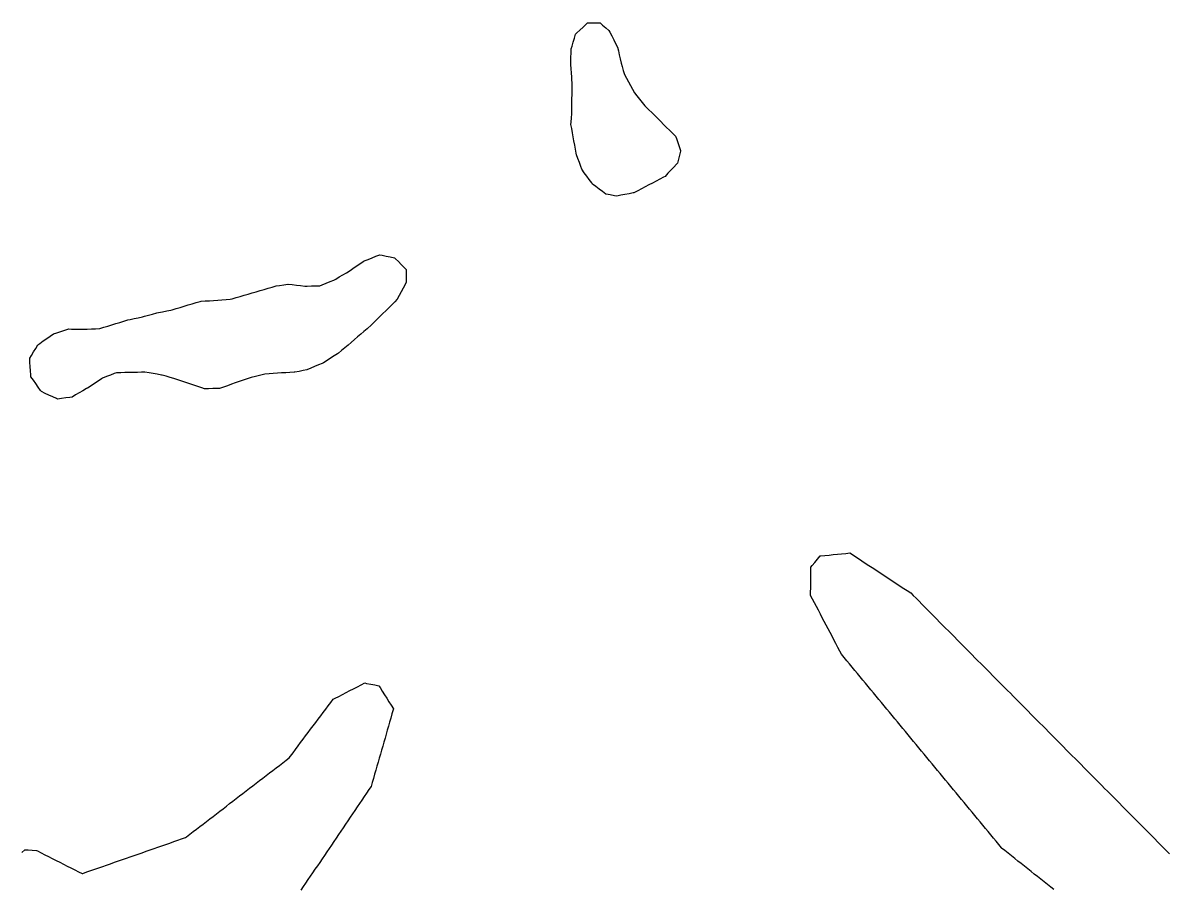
# Model space of a CAD drawing. Header units: millimetres. Extents: x 0 to 2762, y 6 to 2482.
# Drawn here: x 1695.9 to 1969.4, y 321.7 to 528.3 of the extents above; entities that cross this region are included whole.
import ezdxf

# ---------------------------------------------------------------- set-up
doc = ezdxf.new("R2010")
doc.units = ezdxf.units.MM
for name, color, linetype in [('ALL_HOLES', 1, 'Continuous'), ('ALL_ISLANDS', 7, 'Continuous'), ('OUTLINE_ISLAND_01', 7, 'Continuous'), ('OUTLINE_ISLAND_01_HOLE_07', 1, 'Continuous'), ('OUTLINE_ISLAND_01_HOLE_10', 1, 'Continuous')]:
    doc.layers.add(name, color=color, linetype=linetype)

msp = doc.modelspace()

# ---------------------------------------------------------------- linework, layer by layer
at = {"layer": 'ALL_HOLES'}
for points in [[(1830.8559, 528.2607), (1831.8559, 528.2607), (1832.8559, 528.2607), (1833.8559, 528.2607), (1834.4693, 527.7339), (1835.228, 527.0824), (1835.9867, 526.4309), (1836.1964, 526.0251), (1836.6553, 525.1366), (1837.1143, 524.2482), (1837.5733, 523.3597), (1838.0322, 522.4713), (1838.2289, 521.5938), (1838.4477, 520.618), (1838.6664, 519.6422), (1838.8852, 518.6664), (1839.1164, 517.8501), (1839.3889, 516.8879), (1839.6614, 515.9258), (1839.6752, 515.9007), (1840.1563, 515.024), (1840.6373, 514.1473), (1841.1183, 513.2706), (1841.5994, 512.3939), (1842.0804, 511.5172), (1842.6697, 510.7858), (1843.297, 510.0071), (1843.9244, 509.2284), (1844.5518, 508.4497), (1844.794, 508.2096), (1845.5043, 507.5057), (1846.2146, 506.8018), (1846.9248, 506.0978), (1847.6351, 505.3939), (1848.3454, 504.69), (1849.0556, 503.986), (1849.7659, 503.2821), (1850.4762, 502.5782), (1851.1865, 501.8743), (1851.8967, 501.1703), (1852.0933, 500.6139), (1852.4264, 499.671), (1852.7595, 498.7281), (1853.0926, 497.7852), (1853.0492, 497.6034), (1852.817, 496.6307), (1852.5848, 495.6581), (1852.3526, 494.6854), (1852.153, 494.4745), (1851.4656, 493.7483), (1850.7781, 493.022), (1850.0907, 492.2958), (1849.4033, 491.5695), (1849.0423, 491.379), (1848.158, 490.9122), (1847.2736, 490.4454), (1846.3893, 489.9786), (1845.5049, 489.5118), (1844.6205, 489.045), (1843.7362, 488.5782), (1842.8518, 488.1114), (1841.9674, 487.6446), (1841.76, 487.6049), (1840.7778, 487.4171), (1839.7956, 487.2293), (1838.8134, 487.0415), (1837.8312, 486.8537), (1837.2716, 486.9495), (1836.286, 487.1184), (1835.3003, 487.2872), (1835.2449, 487.329), (1834.4464, 487.9311), (1833.648, 488.5331), (1832.8495, 489.1352), (1832.0511, 489.7372), (1831.8496, 490.0167), (1831.2647, 490.8278), (1830.6798, 491.6389), (1830.0949, 492.45), (1829.51, 493.2611), (1829.2621, 493.9332), (1828.9161, 494.8714), (1828.5701, 495.8096), (1828.2241, 496.7478), (1828.1606, 497.0955), (1827.9809, 498.0792), (1827.8011, 499.0629), (1827.6214, 500.0467), (1827.4417, 501.0304), (1827.262, 502.0141), (1827.0823, 502.9978), (1826.9026, 503.9815), (1826.9394, 504.5456), (1827.0045, 505.5435), (1827.0695, 506.5414), (1827.1346, 507.5393), (1827.1367, 508.1411), (1827.1402, 509.1411), (1827.1436, 510.1411), (1827.1471, 511.1411), (1827.1506, 512.1411), (1827.1541, 513.1411), (1827.1575, 514.1411), (1827.1462, 514.2906), (1827.0703, 515.2877), (1826.9944, 516.2848), (1826.9186, 517.2819), (1826.8427, 518.2791), (1826.8704, 519.0384), (1826.9069, 520.0377), (1826.9434, 521.0371), (1826.9799, 522.0364), (1827.1645, 522.6642), (1827.4467, 523.6235), (1827.7289, 524.5829), (1828.011, 525.5423), (1828.331, 525.848), (1829.054, 526.5389), (1829.777, 527.2297), (1830.5, 527.9206)], [(1787.52, 469.3038), (1787.52, 468.3038), (1787.52, 467.3038), (1787.52, 466.3038), (1787.2257, 465.7347), (1786.7664, 464.8465), (1786.307, 463.9582), (1785.8477, 463.07), (1785.3883, 462.1817), (1784.7563, 461.5597), (1784.0437, 460.8582), (1783.331, 460.1567), (1782.6183, 459.4552), (1781.9056, 458.7537), (1781.193, 458.0522), (1780.4803, 457.3507), (1779.7676, 456.6492), (1779.0549, 455.9477), (1778.3423, 455.2462), (1778.1835, 455.1121), (1777.4195, 454.4669), (1776.6555, 453.8217), (1775.8915, 453.1764), (1775.1275, 452.5312), (1774.3635, 451.886), (1773.5995, 451.2408), (1772.8355, 450.5956), (1772.0715, 449.9503), (1771.3075, 449.3051), (1771.1105, 449.1768), (1770.2724, 448.6312), (1769.4344, 448.0856), (1768.5964, 447.54), (1767.7583, 446.9943), (1767.4551, 446.8676), (1766.5325, 446.4818), (1765.6099, 446.0961), (1764.6873, 445.7103), (1763.7647, 445.3246), (1762.886, 445.1519), (1761.9047, 444.959), (1760.9235, 444.7662), (1760.7212, 444.7535), (1759.7232, 444.6912), (1758.7251, 444.6288), (1757.727, 444.5664), (1756.729, 444.5041), (1755.7309, 444.4417), (1754.7329, 444.3794), (1753.7348, 444.317), (1753.3951, 444.2317), (1752.4252, 443.9882), (1751.4553, 443.7447), (1750.4854, 443.5012), (1750.4429, 443.4866), (1749.4976, 443.1606), (1748.5522, 442.8346), (1747.6068, 442.5086), (1746.6614, 442.1826), (1745.7161, 441.8566), (1744.7707, 441.5306), (1743.8253, 441.2046), (1742.8799, 440.8786), (1742.2775, 440.8586), (1741.2781, 440.8255), (1740.2786, 440.7923), (1739.2792, 440.7592), (1738.6188, 440.9844), (1737.6723, 441.3073), (1736.7259, 441.6301), (1735.7794, 441.953), (1734.833, 442.2758), (1733.8865, 442.5987), (1732.9401, 442.9215), (1731.9936, 443.2444), (1731.1047, 443.4993), (1730.1434, 443.775), (1729.1822, 444.0507), (1729.0036, 444.0809), (1728.0176, 444.2477), (1727.0316, 444.4144), (1726.0456, 444.5812), (1725.0596, 444.7479), (1724.2544, 444.7329), (1723.2545, 444.7142), (1722.2547, 444.6955), (1721.2549, 444.6768), (1720.2551, 444.6581), (1719.2552, 444.6394), (1718.2554, 444.6207), (1717.7346, 444.4213), (1716.8008, 444.0637), (1715.8669, 443.7061), (1714.933, 443.3485), (1714.6772, 443.179), (1713.8437, 442.6264), (1713.0102, 442.0739), (1712.1767, 441.5214), (1711.3432, 440.9689), (1711.0857, 440.8183), (1710.2223, 440.3138), (1709.3589, 439.8092), (1708.4956, 439.3046), (1707.6322, 438.8), (1707.1016, 438.7291), (1706.1104, 438.5965), (1705.1193, 438.4639), (1704.1281, 438.3313), (1703.9171, 438.4299), (1703.0111, 438.8532), (1702.1051, 439.2765), (1701.1991, 439.6998), (1700.2932, 440.1232), (1700.112, 440.3806), (1699.5365, 441.1984), (1698.9611, 442.0163), (1698.3856, 442.8341), (1697.8101, 443.6519), (1697.7797, 444.0926), (1697.7109, 445.0902), (1697.642, 446.0878), (1697.5732, 447.0855), (1697.5044, 448.0831), (1697.9054, 448.7461), (1698.423, 449.6017), (1698.9406, 450.4573), (1699.4582, 451.313), (1699.9401, 451.6465), (1700.7624, 452.2156), (1701.5847, 452.7846), (1702.407, 453.3537), (1703.2293, 453.9228), (1704.0218, 454.1746), (1704.9748, 454.4775), (1705.9279, 454.7803), (1706.8809, 455.0832), (1707.5135, 455.0739), (1708.5134, 455.0593), (1709.5133, 455.0447), (1710.5132, 455.0301), (1711.2673, 455.0629), (1712.2663, 455.1064), (1713.2654, 455.15), (1714.2644, 455.1935), (1715.1995, 455.4822), (1716.155, 455.7772), (1717.1105, 456.0722), (1718.066, 456.3672), (1719.0215, 456.6621), (1719.977, 456.9571), (1720.9325, 457.2521), (1721.4943, 457.366), (1722.4744, 457.5647), (1723.4544, 457.7634), (1724.4345, 457.9621), (1724.9723, 458.1108), (1725.9361, 458.3775), (1726.8999, 458.6441), (1727.8637, 458.9107), (1728.3035, 458.9994), (1729.2837, 459.1972), (1730.264, 459.395), (1731.2442, 459.5927), (1731.5393, 459.6813), (1732.4972, 459.9687), (1733.455, 460.2561), (1734.4128, 460.5435), (1735.3706, 460.8309), (1736.3284, 461.1184), (1737.2862, 461.4058), (1738.244, 461.6932), (1738.4781, 461.7099), (1739.4755, 461.7811), (1740.473, 461.8523), (1741.4704, 461.9235), (1742.4679, 461.9947), (1743.4654, 462.0659), (1744.4628, 462.1371), (1745.4603, 462.2083), (1745.8705, 462.3272), (1746.8309, 462.6055), (1747.7914, 462.8839), (1748.7519, 463.1622), (1749.7124, 463.4405), (1750.6729, 463.7189), (1751.6334, 463.9972), (1752.5938, 464.2755), (1753.5543, 464.5539), (1754.5148, 464.8322), (1755.4753, 465.1106), (1756.4358, 465.3889), (1757.2414, 465.5097), (1758.2304, 465.6579), (1759.2193, 465.8062), (1759.2868, 465.7981), (1760.2796, 465.679), (1761.2725, 465.5599), (1762.2654, 465.4408), (1763.2583, 465.3217), (1763.845, 465.3394), (1764.8445, 465.3696), (1765.8441, 465.3997), (1766.8436, 465.4299), (1767.4466, 465.6665), (1768.3775, 466.0318), (1769.3084, 466.3971), (1770.2393, 466.7623), (1770.6526, 467.0069), (1771.5132, 467.5161), (1772.3738, 468.0254), (1773.2344, 468.5346), (1774.0951, 469.0438), (1774.7635, 469.5178), (1775.5792, 470.0963), (1776.3949, 470.6747), (1777.2106, 471.2532), (1777.4942, 471.3649), (1778.4246, 471.7315), (1779.3549, 472.0982), (1780.2853, 472.4648), (1781.2157, 472.8314), (1781.7474, 472.723), (1782.7273, 472.5232), (1783.7071, 472.3234), (1784.687, 472.1237), (1784.926, 471.8857), (1785.6348, 471.1802), (1786.3435, 470.4748), (1787.0523, 469.7693)]]:
    msp.add_lwpolyline(points, close=True, dxfattribs=at)
at = {"layer": 'ALL_ISLANDS'}
for points in [[(1942.3662, 321.0484), (1941.5831, 321.6703), (1940.7999, 322.2921), (1940.0168, 322.914), (1939.2337, 323.5359), (1938.4506, 324.1578), (1937.6675, 324.7797), (1936.8844, 325.4016), (1936.1013, 326.0235), (1935.3182, 326.6454), (1934.5351, 327.2672), (1933.752, 327.8891), (1932.9689, 328.511), (1932.1858, 329.1329), (1931.4027, 329.7548), (1930.6196, 330.3767), (1929.8364, 330.9986), (1929.7845, 331.0615), (1929.1477, 331.8325), (1928.5109, 332.6036), (1927.8741, 333.3746), (1927.2373, 334.1456), (1926.6005, 334.9167), (1925.9637, 335.6877), (1925.3269, 336.4587), (1924.6901, 337.2297), (1924.0533, 338.0008), (1923.4165, 338.7718), (1922.7797, 339.5428), (1922.1429, 340.3139), (1921.5061, 341.0849), (1920.8693, 341.8559), (1920.2325, 342.627), (1919.5957, 343.398), (1918.9589, 344.169), (1918.3221, 344.94), (1917.6853, 345.7111), (1917.0485, 346.4821), (1916.4117, 347.2531), (1915.7749, 348.0242), (1915.1381, 348.7952), (1914.5013, 349.5662), (1913.8645, 350.3373), (1913.2277, 351.1083), (1912.5909, 351.8793), (1911.9541, 352.6503), (1911.3173, 353.4214), (1910.6805, 354.1924), (1910.0437, 354.9634), (1909.4069, 355.7345), (1908.7701, 356.5055), (1908.1333, 357.2765), (1907.4965, 358.0475), (1906.8597, 358.8186), (1906.2229, 359.5896), (1905.5861, 360.3606), (1904.9493, 361.1317), (1904.3125, 361.9027), (1903.6757, 362.6737), (1903.0389, 363.4448), (1902.4021, 364.2158), (1901.7653, 364.9868), (1901.1285, 365.7578), (1900.4917, 366.5289), (1899.8549, 367.2999), (1899.2181, 368.0709), (1898.5813, 368.842), (1897.9445, 369.613), (1897.3077, 370.384), (1896.6709, 371.1551), (1896.0341, 371.9261), (1895.3973, 372.6971), (1894.7605, 373.4681), (1894.1237, 374.2392), (1893.4869, 375.0102), (1892.8501, 375.7812), (1892.2133, 376.5523), (1891.5765, 377.3233), (1891.1724, 378.0915), (1890.7069, 378.9766), (1890.2414, 379.8616), (1889.7759, 380.7467), (1889.3104, 381.6317), (1888.8448, 382.5167), (1888.3793, 383.4018), (1887.9138, 384.2868), (1887.4483, 385.1719), (1886.9828, 386.0569), (1886.5173, 386.9419), (1886.0517, 387.827), (1885.5862, 388.712), (1885.1207, 389.597), (1884.6552, 390.4821), (1884.1897, 391.3671), (1884.1985, 392.1781), (1884.2093, 393.178), (1884.2201, 394.178), (1884.231, 395.1779), (1884.2418, 396.1779), (1884.2526, 397.1778), (1884.2634, 398.1777), (1884.5311, 398.5023), (1885.1673, 399.2738), (1885.8035, 400.0454), (1886.4397, 400.8169), (1886.6252, 400.836), (1887.62, 400.9382), (1888.6148, 401.0405), (1889.6095, 401.1427), (1890.6043, 401.245), (1891.599, 401.3472), (1892.5938, 401.4495), (1893.5885, 401.5517), (1893.9273, 401.3287), (1894.7624, 400.7786), (1895.5976, 400.2286), (1896.4328, 399.6786), (1897.2679, 399.1286), (1898.1031, 398.5786), (1898.9382, 398.0286), (1899.7734, 397.4786), (1900.6085, 396.9286), (1901.4437, 396.3786), (1902.2789, 395.8286), (1903.114, 395.2785), (1903.9492, 394.7285), (1904.7843, 394.1785), (1905.6195, 393.6285), (1906.4547, 393.0785), (1907.2898, 392.5285), (1908.125, 391.9785), (1908.6908, 391.4082), (1909.3951, 390.6983), (1910.0994, 389.9884), (1910.8037, 389.2785), (1911.508, 388.5686), (1912.2124, 387.8587), (1912.9167, 387.1488), (1913.621, 386.439), (1914.3253, 385.7291), (1915.0296, 385.0192), (1915.7339, 384.3093), (1916.4382, 383.5994), (1917.1425, 382.8895), (1917.8469, 382.1796), (1918.5512, 381.4697), (1919.2555, 380.7598), (1919.9598, 380.05), (1920.6641, 379.3401), (1921.3684, 378.6302), (1922.0727, 377.9203), (1922.7771, 377.2104), (1923.4814, 376.5005), (1924.1857, 375.7906), (1924.89, 375.0807), (1925.5943, 374.3708), (1926.2986, 373.6609), (1927.0029, 372.9511), (1927.7072, 372.2412), (1928.4116, 371.5313), (1929.1159, 370.8214), (1929.8202, 370.1115), (1930.5245, 369.4016), (1931.2288, 368.6917), (1931.9331, 367.9818), (1932.6374, 367.2719), (1933.3417, 366.562), (1934.0461, 365.8522), (1934.7504, 365.1423), (1935.4547, 364.4324), (1936.159, 363.7225), (1936.8633, 363.0126), (1937.5676, 362.3027), (1938.2719, 361.5928), (1938.9762, 360.8829), (1939.6806, 360.173), (1940.3849, 359.4632), (1941.0892, 358.7533), (1941.7935, 358.0434), (1942.4978, 357.3335), (1943.2021, 356.6236), (1943.9064, 355.9137), (1944.6108, 355.2038), (1945.3151, 354.4939), (1946.0194, 353.784), (1946.7237, 353.0741), (1947.428, 352.3643), (1948.1323, 351.6544), (1948.8366, 350.9445), (1949.5409, 350.2346), (1950.2453, 349.5247), (1950.9496, 348.8148), (1951.6539, 348.1049), (1952.3582, 347.395), (1953.0625, 346.6851), (1953.7668, 345.9752), (1954.4711, 345.2654), (1955.1754, 344.5555), (1955.8798, 343.8456), (1956.5841, 343.1357), (1957.2884, 342.4258), (1957.9927, 341.7159), (1958.697, 341.006), (1959.4013, 340.2961), (1960.1056, 339.5862), (1960.8099, 338.8764), (1961.5143, 338.1665), (1962.2186, 337.4566), (1962.9229, 336.7467), (1963.6272, 336.0368), (1964.3315, 335.3269), (1965.0358, 334.617), (1965.7401, 333.9071), (1966.4444, 333.1972), (1967.1488, 332.4873), (1967.8531, 331.7775), (1968.5574, 331.0676), (1969.2617, 330.3577), (1969.966, 329.6478)], [(1695.5924, 329.9039), (1696.3249, 330.5847), (1697.1106, 330.5421), (1698.1091, 330.4879), (1699.1077, 330.4336), (1699.345, 330.3131), (1700.2365, 329.8602), (1701.1281, 329.4073), (1702.0196, 328.9543), (1702.9112, 328.5014), (1703.8027, 328.0485), (1704.6943, 327.5956), (1705.5858, 327.1427), (1706.4774, 326.6898), (1707.3689, 326.2368), (1708.2605, 325.7839), (1709.1521, 325.331), (1710.0436, 324.8781), (1710.2308, 324.9435), (1711.1749, 325.2733), (1712.1189, 325.6031), (1713.063, 325.9329), (1714.007, 326.2627), (1714.9511, 326.5924), (1715.8951, 326.9222), (1716.8392, 327.252), (1717.7833, 327.5818), (1718.7273, 327.9116), (1719.6714, 328.2414), (1720.6154, 328.5712), (1721.5595, 328.901), (1722.5035, 329.2307), (1723.4476, 329.5605), (1724.3916, 329.8903), (1725.3357, 330.2201), (1726.2797, 330.5499), (1727.2238, 330.8797), (1728.1679, 331.2095), (1729.1119, 331.5393), (1730.056, 331.8691), (1731, 332.1988), (1731.9441, 332.5286), (1732.8881, 332.8584), (1733.8322, 333.1882), (1734.7762, 333.518), (1735.0034, 333.6928), (1735.7961, 334.3025), (1736.5887, 334.9123), (1737.3813, 335.522), (1738.1739, 336.1317), (1738.9665, 336.7415), (1739.7591, 337.3512), (1740.5517, 337.961), (1741.3443, 338.5707), (1742.1369, 339.1804), (1742.9295, 339.7902), (1743.7221, 340.3999), (1744.5147, 341.0096), (1745.3073, 341.6194), (1746.0999, 342.2291), (1746.8925, 342.8389), (1747.6851, 343.4486), (1748.4777, 344.0583), (1749.2703, 344.6681), (1750.0629, 345.2778), (1750.8555, 345.8876), (1751.6481, 346.4973), (1752.4407, 347.107), (1753.2333, 347.7168), (1754.0259, 348.3265), (1754.8185, 348.9363), (1755.6111, 349.546), (1756.4037, 350.1557), (1757.1963, 350.7655), (1757.9889, 351.3752), (1758.7815, 351.9849), (1759.5741, 352.5947), (1759.8721, 352.9919), (1760.4721, 353.7919), (1761.0721, 354.5919), (1761.6722, 355.3919), (1762.2722, 356.1918), (1762.8722, 356.9918), (1763.4722, 357.7918), (1764.0723, 358.5918), (1764.6723, 359.3918), (1765.2723, 360.1917), (1765.8723, 360.9917), (1766.4724, 361.7917), (1767.0724, 362.5917), (1767.6724, 363.3917), (1768.2725, 364.1916), (1768.8725, 364.9916), (1769.4725, 365.7916), (1770.0725, 366.5916), (1770.496, 366.8083), (1771.3862, 367.2638), (1772.2765, 367.7193), (1773.1667, 368.1749), (1774.0569, 368.6304), (1774.9471, 369.0859), (1775.8373, 369.5415), (1776.7276, 369.997), (1777.6178, 370.4525), (1778.0525, 370.3675), (1779.0339, 370.1756), (1780.0153, 369.9836), (1780.9967, 369.7917), (1781.2693, 369.3552), (1781.7992, 368.5071), (1782.329, 367.659), (1782.8588, 366.8109), (1783.3886, 365.9628), (1783.9185, 365.1147), (1784.4483, 364.2666), (1784.3725, 364.0023), (1784.0971, 363.041), (1783.8216, 362.0797), (1783.5461, 361.1184), (1783.2706, 360.1571), (1782.9951, 359.1958), (1782.7196, 358.2345), (1782.4442, 357.2732), (1782.1687, 356.3119), (1781.8932, 355.3506), (1781.6177, 354.3893), (1781.3422, 353.428), (1781.0667, 352.4667), (1780.7912, 351.5054), (1780.5158, 350.5441), (1780.2403, 349.5828), (1779.9648, 348.6215), (1779.6893, 347.6601), (1779.4138, 346.6988), (1779.1383, 345.7375), (1778.6114, 344.9601), (1778.0504, 344.1324), (1777.4894, 343.3046), (1776.9283, 342.4768), (1776.3673, 341.649), (1775.8062, 340.8212), (1775.2452, 339.9934), (1774.6841, 339.1656), (1774.1231, 338.3378), (1773.5621, 337.5101), (1773.001, 336.6823), (1772.44, 335.8545), (1771.8789, 335.0267), (1771.3179, 334.1989), (1770.7569, 333.3711), (1770.1958, 332.5433), (1769.6348, 331.7155), (1769.0737, 330.8878), (1768.5127, 330.06), (1767.9516, 329.2322), (1767.3906, 328.4044), (1766.8296, 327.5766), (1766.2685, 326.7488), (1765.7075, 325.921), (1765.1464, 325.0932), (1764.5854, 324.2655), (1764.0244, 323.4377), (1763.4633, 322.6099), (1762.9023, 321.7821), (1762.3412, 320.9543)]]:
    msp.add_lwpolyline(points, dxfattribs=at)
at = {"layer": 'OUTLINE_ISLAND_01'}
for points in [[(1942.3662, 321.0484), (1941.5831, 321.6703), (1940.7999, 322.2921), (1940.0168, 322.914), (1939.2337, 323.5359), (1938.4506, 324.1578), (1937.6675, 324.7797), (1936.8844, 325.4016), (1936.1013, 326.0235), (1935.3182, 326.6454), (1934.5351, 327.2672), (1933.752, 327.8891), (1932.9689, 328.511), (1932.1858, 329.1329), (1931.4027, 329.7548), (1930.6196, 330.3767), (1929.8364, 330.9986), (1929.7845, 331.0615), (1929.1477, 331.8325), (1928.5109, 332.6036), (1927.8741, 333.3746), (1927.2373, 334.1456), (1926.6005, 334.9167), (1925.9637, 335.6877), (1925.3269, 336.4587), (1924.6901, 337.2297), (1924.0533, 338.0008), (1923.4165, 338.7718), (1922.7797, 339.5428), (1922.1429, 340.3139), (1921.5061, 341.0849), (1920.8693, 341.8559), (1920.2325, 342.627), (1919.5957, 343.398), (1918.9589, 344.169), (1918.3221, 344.94), (1917.6853, 345.7111), (1917.0485, 346.4821), (1916.4117, 347.2531), (1915.7749, 348.0242), (1915.1381, 348.7952), (1914.5013, 349.5662), (1913.8645, 350.3373), (1913.2277, 351.1083), (1912.5909, 351.8793), (1911.9541, 352.6503), (1911.3173, 353.4214), (1910.6805, 354.1924), (1910.0437, 354.9634), (1909.4069, 355.7345), (1908.7701, 356.5055), (1908.1333, 357.2765), (1907.4965, 358.0475), (1906.8597, 358.8186), (1906.2229, 359.5896), (1905.5861, 360.3606), (1904.9493, 361.1317), (1904.3125, 361.9027), (1903.6757, 362.6737), (1903.0389, 363.4448), (1902.4021, 364.2158), (1901.7653, 364.9868), (1901.1285, 365.7578), (1900.4917, 366.5289), (1899.8549, 367.2999), (1899.2181, 368.0709), (1898.5813, 368.842), (1897.9445, 369.613), (1897.3077, 370.384), (1896.6709, 371.1551), (1896.0341, 371.9261), (1895.3973, 372.6971), (1894.7605, 373.4681), (1894.1237, 374.2392), (1893.4869, 375.0102), (1892.8501, 375.7812), (1892.2133, 376.5523), (1891.5765, 377.3233), (1891.1724, 378.0915), (1890.7069, 378.9766), (1890.2414, 379.8616), (1889.7759, 380.7467), (1889.3104, 381.6317), (1888.8448, 382.5167), (1888.3793, 383.4018), (1887.9138, 384.2868), (1887.4483, 385.1719), (1886.9828, 386.0569), (1886.5173, 386.9419), (1886.0517, 387.827), (1885.5862, 388.712), (1885.1207, 389.597), (1884.6552, 390.4821), (1884.1897, 391.3671), (1884.1985, 392.1781), (1884.2093, 393.178), (1884.2201, 394.178), (1884.231, 395.1779), (1884.2418, 396.1779), (1884.2526, 397.1778), (1884.2634, 398.1777), (1884.5311, 398.5023), (1885.1673, 399.2738), (1885.8035, 400.0454), (1886.4397, 400.8169), (1886.6252, 400.836), (1887.62, 400.9382), (1888.6148, 401.0405), (1889.6095, 401.1427), (1890.6043, 401.245), (1891.599, 401.3472), (1892.5938, 401.4495), (1893.5885, 401.5517), (1893.9273, 401.3287), (1894.7624, 400.7786), (1895.5976, 400.2286), (1896.4328, 399.6786), (1897.2679, 399.1286), (1898.1031, 398.5786), (1898.9382, 398.0286), (1899.7734, 397.4786), (1900.6085, 396.9286), (1901.4437, 396.3786), (1902.2789, 395.8286), (1903.114, 395.2785), (1903.9492, 394.7285), (1904.7843, 394.1785), (1905.6195, 393.6285), (1906.4547, 393.0785), (1907.2898, 392.5285), (1908.125, 391.9785), (1908.6908, 391.4082), (1909.3951, 390.6983), (1910.0994, 389.9884), (1910.8037, 389.2785), (1911.508, 388.5686), (1912.2124, 387.8587), (1912.9167, 387.1488), (1913.621, 386.439), (1914.3253, 385.7291), (1915.0296, 385.0192), (1915.7339, 384.3093), (1916.4382, 383.5994), (1917.1425, 382.8895), (1917.8469, 382.1796), (1918.5512, 381.4697), (1919.2555, 380.7598), (1919.9598, 380.05), (1920.6641, 379.3401), (1921.3684, 378.6302), (1922.0727, 377.9203), (1922.7771, 377.2104), (1923.4814, 376.5005), (1924.1857, 375.7906), (1924.89, 375.0807), (1925.5943, 374.3708), (1926.2986, 373.6609), (1927.0029, 372.9511), (1927.7072, 372.2412), (1928.4116, 371.5313), (1929.1159, 370.8214), (1929.8202, 370.1115), (1930.5245, 369.4016), (1931.2288, 368.6917), (1931.9331, 367.9818), (1932.6374, 367.2719), (1933.3417, 366.562), (1934.0461, 365.8522), (1934.7504, 365.1423), (1935.4547, 364.4324), (1936.159, 363.7225), (1936.8633, 363.0126), (1937.5676, 362.3027), (1938.2719, 361.5928), (1938.9762, 360.8829), (1939.6806, 360.173), (1940.3849, 359.4632), (1941.0892, 358.7533), (1941.7935, 358.0434), (1942.4978, 357.3335), (1943.2021, 356.6236), (1943.9064, 355.9137), (1944.6108, 355.2038), (1945.3151, 354.4939), (1946.0194, 353.784), (1946.7237, 353.0741), (1947.428, 352.3643), (1948.1323, 351.6544), (1948.8366, 350.9445), (1949.5409, 350.2346), (1950.2453, 349.5247), (1950.9496, 348.8148), (1951.6539, 348.1049), (1952.3582, 347.395), (1953.0625, 346.6851), (1953.7668, 345.9752), (1954.4711, 345.2654), (1955.1754, 344.5555), (1955.8798, 343.8456), (1956.5841, 343.1357), (1957.2884, 342.4258), (1957.9927, 341.7159), (1958.697, 341.006), (1959.4013, 340.2961), (1960.1056, 339.5862), (1960.8099, 338.8764), (1961.5143, 338.1665), (1962.2186, 337.4566), (1962.9229, 336.7467), (1963.6272, 336.0368), (1964.3315, 335.3269), (1965.0358, 334.617), (1965.7401, 333.9071), (1966.4444, 333.1972), (1967.1488, 332.4873), (1967.8531, 331.7775), (1968.5574, 331.0676), (1969.2617, 330.3577), (1969.966, 329.6478)], [(1695.5924, 329.9039), (1696.3249, 330.5847), (1697.1106, 330.5421), (1698.1091, 330.4879), (1699.1077, 330.4336), (1699.345, 330.3131), (1700.2365, 329.8602), (1701.1281, 329.4073), (1702.0196, 328.9543), (1702.9112, 328.5014), (1703.8027, 328.0485), (1704.6943, 327.5956), (1705.5858, 327.1427), (1706.4774, 326.6898), (1707.3689, 326.2368), (1708.2605, 325.7839), (1709.1521, 325.331), (1710.0436, 324.8781), (1710.2308, 324.9435), (1711.1749, 325.2733), (1712.1189, 325.6031), (1713.063, 325.9329), (1714.007, 326.2627), (1714.9511, 326.5924), (1715.8951, 326.9222), (1716.8392, 327.252), (1717.7833, 327.5818), (1718.7273, 327.9116), (1719.6714, 328.2414), (1720.6154, 328.5712), (1721.5595, 328.901), (1722.5035, 329.2307), (1723.4476, 329.5605), (1724.3916, 329.8903), (1725.3357, 330.2201), (1726.2797, 330.5499), (1727.2238, 330.8797), (1728.1679, 331.2095), (1729.1119, 331.5393), (1730.056, 331.8691), (1731, 332.1988), (1731.9441, 332.5286), (1732.8881, 332.8584), (1733.8322, 333.1882), (1734.7762, 333.518), (1735.0034, 333.6928), (1735.7961, 334.3025), (1736.5887, 334.9123), (1737.3813, 335.522), (1738.1739, 336.1317), (1738.9665, 336.7415), (1739.7591, 337.3512), (1740.5517, 337.961), (1741.3443, 338.5707), (1742.1369, 339.1804), (1742.9295, 339.7902), (1743.7221, 340.3999), (1744.5147, 341.0096), (1745.3073, 341.6194), (1746.0999, 342.2291), (1746.8925, 342.8389), (1747.6851, 343.4486), (1748.4777, 344.0583), (1749.2703, 344.6681), (1750.0629, 345.2778), (1750.8555, 345.8876), (1751.6481, 346.4973), (1752.4407, 347.107), (1753.2333, 347.7168), (1754.0259, 348.3265), (1754.8185, 348.9363), (1755.6111, 349.546), (1756.4037, 350.1557), (1757.1963, 350.7655), (1757.9889, 351.3752), (1758.7815, 351.9849), (1759.5741, 352.5947), (1759.8721, 352.9919), (1760.4721, 353.7919), (1761.0721, 354.5919), (1761.6722, 355.3919), (1762.2722, 356.1918), (1762.8722, 356.9918), (1763.4722, 357.7918), (1764.0723, 358.5918), (1764.6723, 359.3918), (1765.2723, 360.1917), (1765.8723, 360.9917), (1766.4724, 361.7917), (1767.0724, 362.5917), (1767.6724, 363.3917), (1768.2725, 364.1916), (1768.8725, 364.9916), (1769.4725, 365.7916), (1770.0725, 366.5916), (1770.496, 366.8083), (1771.3862, 367.2638), (1772.2765, 367.7193), (1773.1667, 368.1749), (1774.0569, 368.6304), (1774.9471, 369.0859), (1775.8373, 369.5415), (1776.7276, 369.997), (1777.6178, 370.4525), (1778.0525, 370.3675), (1779.0339, 370.1756), (1780.0153, 369.9836), (1780.9967, 369.7917), (1781.2693, 369.3552), (1781.7992, 368.5071), (1782.329, 367.659), (1782.8588, 366.8109), (1783.3886, 365.9628), (1783.9185, 365.1147), (1784.4483, 364.2666), (1784.3725, 364.0023), (1784.0971, 363.041), (1783.8216, 362.0797), (1783.5461, 361.1184), (1783.2706, 360.1571), (1782.9951, 359.1958), (1782.7196, 358.2345), (1782.4442, 357.2732), (1782.1687, 356.3119), (1781.8932, 355.3506), (1781.6177, 354.3893), (1781.3422, 353.428), (1781.0667, 352.4667), (1780.7912, 351.5054), (1780.5158, 350.5441), (1780.2403, 349.5828), (1779.9648, 348.6215), (1779.6893, 347.6601), (1779.4138, 346.6988), (1779.1383, 345.7375), (1778.6114, 344.9601), (1778.0504, 344.1324), (1777.4894, 343.3046), (1776.9283, 342.4768), (1776.3673, 341.649), (1775.8062, 340.8212), (1775.2452, 339.9934), (1774.6841, 339.1656), (1774.1231, 338.3378), (1773.5621, 337.5101), (1773.001, 336.6823), (1772.44, 335.8545), (1771.8789, 335.0267), (1771.3179, 334.1989), (1770.7569, 333.3711), (1770.1958, 332.5433), (1769.6348, 331.7155), (1769.0737, 330.8878), (1768.5127, 330.06), (1767.9516, 329.2322), (1767.3906, 328.4044), (1766.8296, 327.5766), (1766.2685, 326.7488), (1765.7075, 325.921), (1765.1464, 325.0932), (1764.5854, 324.2655), (1764.0244, 323.4377), (1763.4633, 322.6099), (1762.9023, 321.7821), (1762.3412, 320.9543)]]:
    msp.add_lwpolyline(points, dxfattribs=at)
at = {"layer": 'OUTLINE_ISLAND_01_HOLE_07'}
msp.add_lwpolyline([(1787.52, 469.3038), (1787.52, 468.3038), (1787.52, 467.3038), (1787.52, 466.3038), (1787.2257, 465.7347), (1786.7664, 464.8465), (1786.307, 463.9582), (1785.8477, 463.07), (1785.3883, 462.1817), (1784.7563, 461.5597), (1784.0437, 460.8582), (1783.331, 460.1567), (1782.6183, 459.4552), (1781.9056, 458.7537), (1781.193, 458.0522), (1780.4803, 457.3507), (1779.7676, 456.6492), (1779.0549, 455.9477), (1778.3423, 455.2462), (1778.1835, 455.1121), (1777.4195, 454.4669), (1776.6555, 453.8217), (1775.8915, 453.1764), (1775.1275, 452.5312), (1774.3635, 451.886), (1773.5995, 451.2408), (1772.8355, 450.5956), (1772.0715, 449.9503), (1771.3075, 449.3051), (1771.1105, 449.1768), (1770.2724, 448.6312), (1769.4344, 448.0856), (1768.5964, 447.54), (1767.7583, 446.9943), (1767.4551, 446.8676), (1766.5325, 446.4818), (1765.6099, 446.0961), (1764.6873, 445.7103), (1763.7647, 445.3246), (1762.886, 445.1519), (1761.9047, 444.959), (1760.9235, 444.7662), (1760.7212, 444.7535), (1759.7232, 444.6912), (1758.7251, 444.6288), (1757.727, 444.5664), (1756.729, 444.5041), (1755.7309, 444.4417), (1754.7329, 444.3794), (1753.7348, 444.317), (1753.3951, 444.2317), (1752.4252, 443.9882), (1751.4553, 443.7447), (1750.4854, 443.5012), (1750.4429, 443.4866), (1749.4976, 443.1606), (1748.5522, 442.8346), (1747.6068, 442.5086), (1746.6614, 442.1826), (1745.7161, 441.8566), (1744.7707, 441.5306), (1743.8253, 441.2046), (1742.8799, 440.8786), (1742.2775, 440.8586), (1741.2781, 440.8255), (1740.2786, 440.7923), (1739.2792, 440.7592), (1738.6188, 440.9844), (1737.6723, 441.3073), (1736.7259, 441.6301), (1735.7794, 441.953), (1734.833, 442.2758), (1733.8865, 442.5987), (1732.9401, 442.9215), (1731.9936, 443.2444), (1731.1047, 443.4993), (1730.1434, 443.775), (1729.1822, 444.0507), (1729.0036, 444.0809), (1728.0176, 444.2477), (1727.0316, 444.4144), (1726.0456, 444.5812), (1725.0596, 444.7479), (1724.2544, 444.7329), (1723.2545, 444.7142), (1722.2547, 444.6955), (1721.2549, 444.6768), (1720.2551, 444.6581), (1719.2552, 444.6394), (1718.2554, 444.6207), (1717.7346, 444.4213), (1716.8008, 444.0637), (1715.8669, 443.7061), (1714.933, 443.3485), (1714.6772, 443.179), (1713.8437, 442.6264), (1713.0102, 442.0739), (1712.1767, 441.5214), (1711.3432, 440.9689), (1711.0857, 440.8183), (1710.2223, 440.3138), (1709.3589, 439.8092), (1708.4956, 439.3046), (1707.6322, 438.8), (1707.1016, 438.7291), (1706.1104, 438.5965), (1705.1193, 438.4639), (1704.1281, 438.3313), (1703.9171, 438.4299), (1703.0111, 438.8532), (1702.1051, 439.2765), (1701.1991, 439.6998), (1700.2932, 440.1232), (1700.112, 440.3806), (1699.5365, 441.1984), (1698.9611, 442.0163), (1698.3856, 442.8341), (1697.8101, 443.6519), (1697.7797, 444.0926), (1697.7109, 445.0902), (1697.642, 446.0878), (1697.5732, 447.0855), (1697.5044, 448.0831), (1697.9054, 448.7461), (1698.423, 449.6017), (1698.9406, 450.4573), (1699.4582, 451.313), (1699.9401, 451.6465), (1700.7624, 452.2156), (1701.5847, 452.7846), (1702.407, 453.3537), (1703.2293, 453.9228), (1704.0218, 454.1746), (1704.9748, 454.4775), (1705.9279, 454.7803), (1706.8809, 455.0832), (1707.5135, 455.0739), (1708.5134, 455.0593), (1709.5133, 455.0447), (1710.5132, 455.0301), (1711.2673, 455.0629), (1712.2663, 455.1064), (1713.2654, 455.15), (1714.2644, 455.1935), (1715.1995, 455.4822), (1716.155, 455.7772), (1717.1105, 456.0722), (1718.066, 456.3672), (1719.0215, 456.6621), (1719.977, 456.9571), (1720.9325, 457.2521), (1721.4943, 457.366), (1722.4744, 457.5647), (1723.4544, 457.7634), (1724.4345, 457.9621), (1724.9723, 458.1108), (1725.9361, 458.3775), (1726.8999, 458.6441), (1727.8637, 458.9107), (1728.3035, 458.9994), (1729.2837, 459.1972), (1730.264, 459.395), (1731.2442, 459.5927), (1731.5393, 459.6813), (1732.4972, 459.9687), (1733.455, 460.2561), (1734.4128, 460.5435), (1735.3706, 460.8309), (1736.3284, 461.1184), (1737.2862, 461.4058), (1738.244, 461.6932), (1738.4781, 461.7099), (1739.4755, 461.7811), (1740.473, 461.8523), (1741.4704, 461.9235), (1742.4679, 461.9947), (1743.4654, 462.0659), (1744.4628, 462.1371), (1745.4603, 462.2083), (1745.8705, 462.3272), (1746.8309, 462.6055), (1747.7914, 462.8839), (1748.7519, 463.1622), (1749.7124, 463.4405), (1750.6729, 463.7189), (1751.6334, 463.9972), (1752.5938, 464.2755), (1753.5543, 464.5539), (1754.5148, 464.8322), (1755.4753, 465.1106), (1756.4358, 465.3889), (1757.2414, 465.5097), (1758.2304, 465.6579), (1759.2193, 465.8062), (1759.2868, 465.7981), (1760.2796, 465.679), (1761.2725, 465.5599), (1762.2654, 465.4408), (1763.2583, 465.3217), (1763.845, 465.3394), (1764.8445, 465.3696), (1765.8441, 465.3997), (1766.8436, 465.4299), (1767.4466, 465.6665), (1768.3775, 466.0318), (1769.3084, 466.3971), (1770.2393, 466.7623), (1770.6526, 467.0069), (1771.5132, 467.5161), (1772.3738, 468.0254), (1773.2344, 468.5346), (1774.0951, 469.0438), (1774.7635, 469.5178), (1775.5792, 470.0963), (1776.3949, 470.6747), (1777.2106, 471.2532), (1777.4942, 471.3649), (1778.4246, 471.7315), (1779.3549, 472.0982), (1780.2853, 472.4648), (1781.2157, 472.8314), (1781.7474, 472.723), (1782.7273, 472.5232), (1783.7071, 472.3234), (1784.687, 472.1237), (1784.926, 471.8857), (1785.6348, 471.1802), (1786.3435, 470.4748), (1787.0523, 469.7693)], close=True, dxfattribs=at)
at = {"layer": 'OUTLINE_ISLAND_01_HOLE_10'}
msp.add_lwpolyline([(1830.8559, 528.2607), (1831.8559, 528.2607), (1832.8559, 528.2607), (1833.8559, 528.2607), (1834.4693, 527.7339), (1835.228, 527.0824), (1835.9867, 526.4309), (1836.1964, 526.0251), (1836.6553, 525.1366), (1837.1143, 524.2482), (1837.5733, 523.3597), (1838.0322, 522.4713), (1838.2289, 521.5938), (1838.4477, 520.618), (1838.6664, 519.6422), (1838.8852, 518.6664), (1839.1164, 517.8501), (1839.3889, 516.8879), (1839.6614, 515.9258), (1839.6752, 515.9007), (1840.1563, 515.024), (1840.6373, 514.1473), (1841.1183, 513.2706), (1841.5994, 512.3939), (1842.0804, 511.5172), (1842.6697, 510.7858), (1843.297, 510.0071), (1843.9244, 509.2284), (1844.5518, 508.4497), (1844.794, 508.2096), (1845.5043, 507.5057), (1846.2146, 506.8018), (1846.9248, 506.0978), (1847.6351, 505.3939), (1848.3454, 504.69), (1849.0556, 503.986), (1849.7659, 503.2821), (1850.4762, 502.5782), (1851.1865, 501.8743), (1851.8967, 501.1703), (1852.0933, 500.6139), (1852.4264, 499.671), (1852.7595, 498.7281), (1853.0926, 497.7852), (1853.0492, 497.6034), (1852.817, 496.6307), (1852.5848, 495.6581), (1852.3526, 494.6854), (1852.153, 494.4745), (1851.4656, 493.7483), (1850.7781, 493.022), (1850.0907, 492.2958), (1849.4033, 491.5695), (1849.0423, 491.379), (1848.158, 490.9122), (1847.2736, 490.4454), (1846.3893, 489.9786), (1845.5049, 489.5118), (1844.6205, 489.045), (1843.7362, 488.5782), (1842.8518, 488.1114), (1841.9674, 487.6446), (1841.76, 487.6049), (1840.7778, 487.4171), (1839.7956, 487.2293), (1838.8134, 487.0415), (1837.8312, 486.8537), (1837.2716, 486.9495), (1836.286, 487.1184), (1835.3003, 487.2872), (1835.2449, 487.329), (1834.4464, 487.9311), (1833.648, 488.5331), (1832.8495, 489.1352), (1832.0511, 489.7372), (1831.8496, 490.0167), (1831.2647, 490.8278), (1830.6798, 491.6389), (1830.0949, 492.45), (1829.51, 493.2611), (1829.2621, 493.9332), (1828.9161, 494.8714), (1828.5701, 495.8096), (1828.2241, 496.7478), (1828.1606, 497.0955), (1827.9809, 498.0792), (1827.8011, 499.0629), (1827.6214, 500.0467), (1827.4417, 501.0304), (1827.262, 502.0141), (1827.0823, 502.9978), (1826.9026, 503.9815), (1826.9394, 504.5456), (1827.0045, 505.5435), (1827.0695, 506.5414), (1827.1346, 507.5393), (1827.1367, 508.1411), (1827.1402, 509.1411), (1827.1436, 510.1411), (1827.1471, 511.1411), (1827.1506, 512.1411), (1827.1541, 513.1411), (1827.1575, 514.1411), (1827.1462, 514.2906), (1827.0703, 515.2877), (1826.9944, 516.2848), (1826.9186, 517.2819), (1826.8427, 518.2791), (1826.8704, 519.0384), (1826.9069, 520.0377), (1826.9434, 521.0371), (1826.9799, 522.0364), (1827.1645, 522.6642), (1827.4467, 523.6235), (1827.7289, 524.5829), (1828.011, 525.5423), (1828.331, 525.848), (1829.054, 526.5389), (1829.777, 527.2297), (1830.5, 527.9206)], close=True, dxfattribs=at)

doc.saveas('drawing.dxf')
